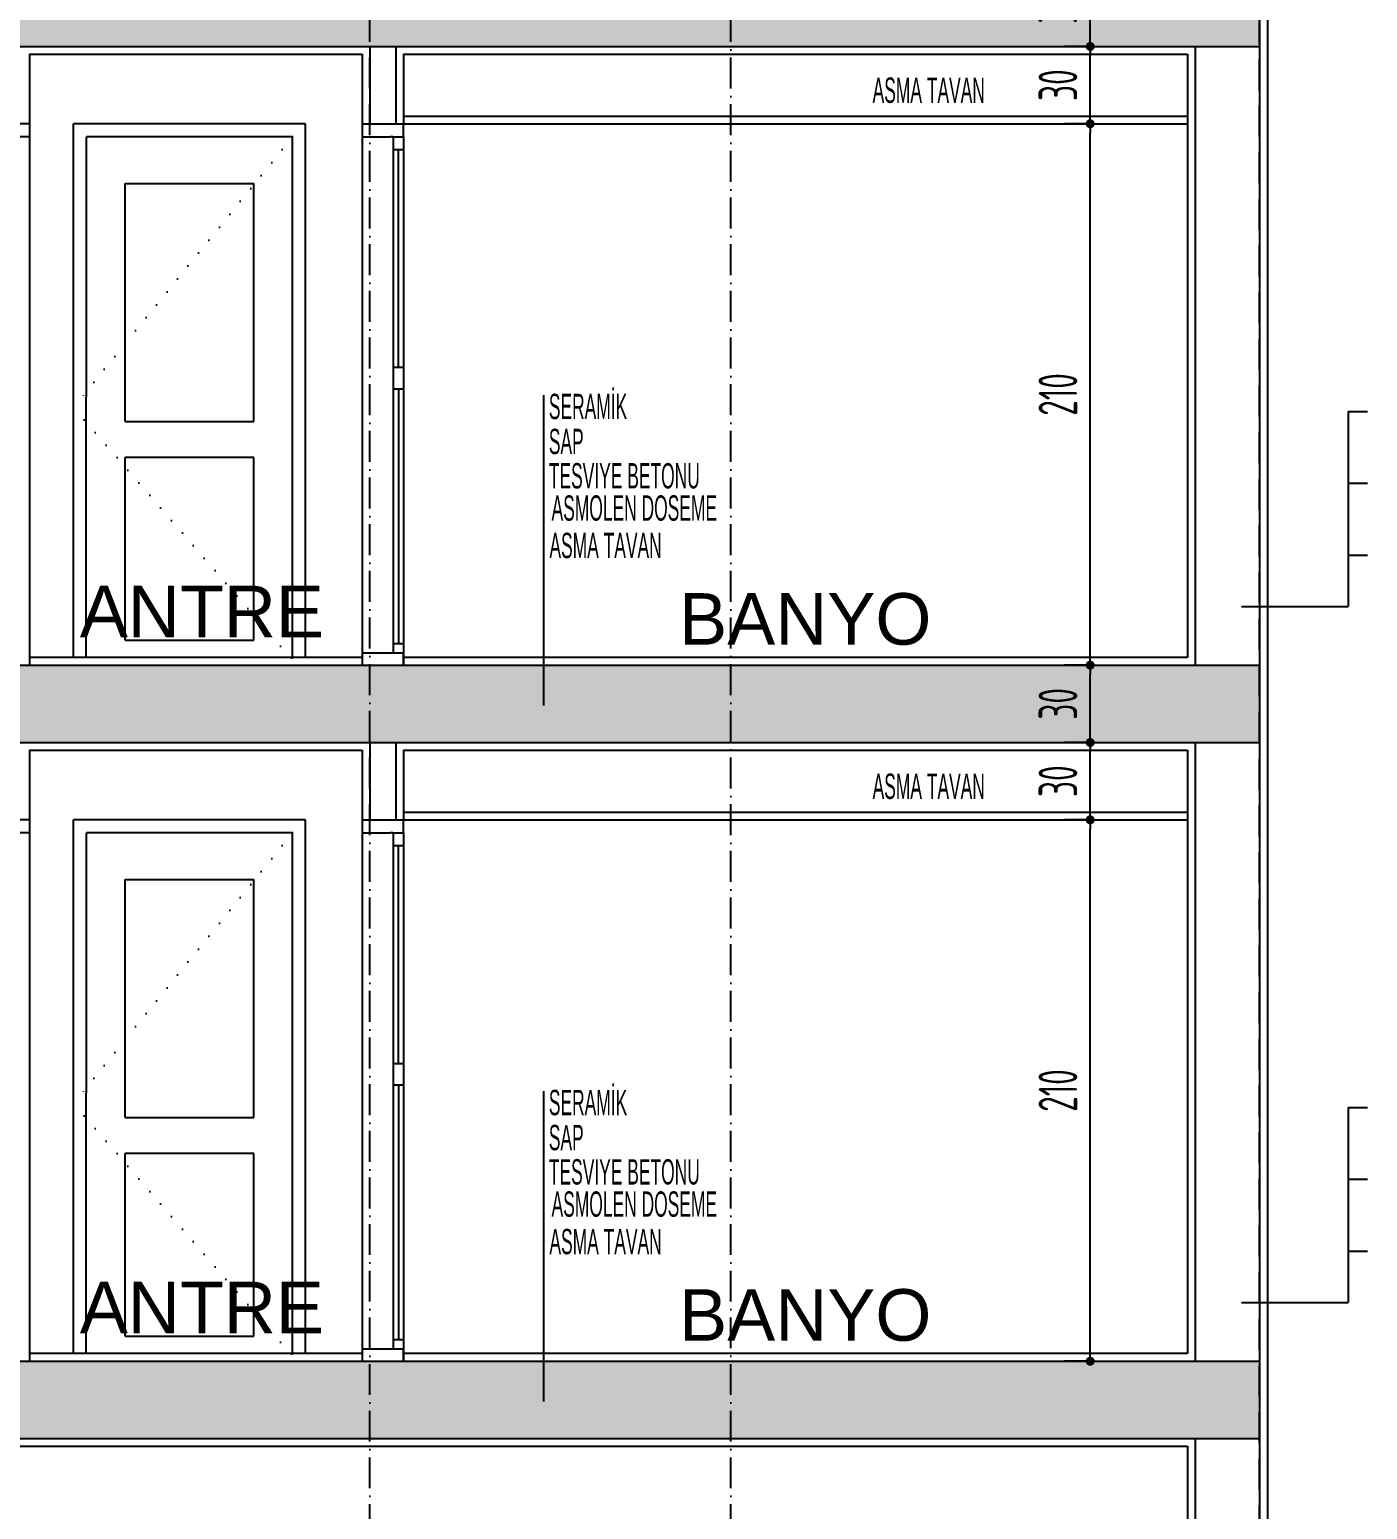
# Model space of a CAD drawing. Extents: x 41749 to 92598, y -24291 to 29432.
# Drawn here: x 75892 to 76411, y -23176 to -22602 of the extents above; entities that cross this region are included whole.
import ezdxf

# ---------------------------------------------------------------- set-up
doc = ezdxf.new("R2010")
doc.units = 0
doc.header["$MEASUREMENT"] = 0
doc.header["$PDMODE"] = 3
doc.linetypes.add('ACAD_ISO10W100', pattern=[18, 12, -3, 0, -3])
doc.linetypes.add('DOT', pattern=[6.35, 0, -6.35])
doc.layers.get('0').update_dxf_attribs({"linetype": 'CONTINUOUS'})
doc.layers.get('Defpoints').update_dxf_attribs({"linetype": 'CONTINUOUS'})
for name, color, linetype in [('ADAKENARI', 7, 'CONTINUOUS'), ('AKS', 10, 'CONTINUOUS'), ('CAM', 12, 'CONTINUOUS'), ('doğrama', 1, 'CONTINUOUS'), ('DUVAR', 6, 'CONTINUOUS'), ('İÇ ÖLÇÜ', 95, 'CONTINUOUS'), ('KOLON', 5, 'CONTINUOUS'), ('MAHAL', 21, 'CONTINUOUS'), ('P', 7, 'DOT'), ('SIVA', 7, 'CONTINUOUS'), ('SıVA', 7, 'CONTINUOUS'), ('tar', 12, 'CONTINUOUS')]:
    doc.layers.add(name, color=color, linetype=linetype)
doc.layers.add('Yazı 1_20', color=7, linetype='CONTINUOUS', lineweight=25)
doc.styles.add('ARIALNARROW', font='ARIALN.TTF')
doc.styles.add('mahal', font='arial.ttf', dxfattribs={"height": 70})
doc.styles.add('OLCU', font='isocpeur.ttf', dxfattribs={"width": 0.59})
doc.dimstyles.new('OLCU3', dxfattribs={"dimscale": 0.5, "dimtxt": 30, "dimasz": 7, "dimexe": 20, "dimexo": 0, "dimgap": 10, "dimtad": 1, "dimdec": 4, "dimrnd": 0.5, "dimdsep": 46, "dimtxsty": 'OLCU', "dimblk1": 'DOT', "dimblk2": 'DOT', "dimsah": 1, "dimcen": 0.09, "dimclrt": 4, "dimadec": 0, "dimazin": 0, "dimtfac": 1, "dimtdec": 4, "dimtix": 1, "dimtmove": 2, "dimatfit": 3, "dimfxl": 0, "dimtolj": 1, "dimtzin": 0, "dimarcsym": 0})

# ---------------------------------------------------------------- blocks, each defined once
blk = doc.blocks.new('DOT')
at = {"color": 0, "linetype": 'ByBlock'}
blk.add_line((-0.5, 0), (-1, 0), dxfattribs=at)
at = {"color": 0, "linetype": 'ByBlock', "const_width": 0.5}
blk.add_lwpolyline([(-0.25, 0, 1), (0.25, 0, 1)], format="xyb", close=True, dxfattribs=at)
blk = doc.blocks.new('*D139')
at = {"layer": 'Defpoints', "color": 0, "transparency": 16777216}
for p in [(76303.21, -22908.23), (76310.18, -22908.23, -0.01), (76310.18, -23118.23)]:
    blk.add_point(p, dxfattribs=at)
at = {"layer": 'İÇ ÖLÇÜ', "color": 0, "lineweight": -2, "transparency": 16777216}
for p, q in [((76303.34, -22908.23), (76293.21, -22908.23)), ((76303.21, -23114.73), (76303.21, -22911.73)), ((76303.34, -23118.23), (76293.21, -23118.23))]:
    blk.add_line(p, q, dxfattribs=at)
at = {"layer": 'İÇ ÖLÇÜ', "color": 0, "lineweight": -2, "transparency": 16777216, "xscale": 3.5, "yscale": 3.5, "zscale": 3.5}
for p, rotation in [((76303.21, -22908.23), 90), ((76303.21, -23118.23), 270)]:
    blk.add_blockref('DOT', p, dxfattribs=dict(at, rotation=rotation))
at = {"layer": 'İÇ ÖLÇÜ', "color": 4, "transparency": 16777216, "insert": (76290.71, -23013.23), "char_height": 15, "attachment_point": 5, "rotation": 90, "style": 'OLCU'}
blk.add_mtext('\\A1;210', dxfattribs=at)
blk = doc.blocks.new('*D140')
at = {"layer": 'Defpoints', "color": 0, "transparency": 16777216}
for p in [(76303.21, -22878.23), (76351.66, -22878.23), (76310.18, -22908.23, -0.01)]:
    blk.add_point(p, dxfattribs=at)
at = {"layer": 'İÇ ÖLÇÜ', "color": 0, "lineweight": -2, "transparency": 16777216}
for p, q in [((76303.34, -22878.23), (76293.21, -22878.23)), ((76303.21, -22904.73), (76303.21, -22881.73)), ((76303.34, -22908.23), (76293.21, -22908.23))]:
    blk.add_line(p, q, dxfattribs=at)
at = {"layer": 'İÇ ÖLÇÜ', "color": 0, "lineweight": -2, "transparency": 16777216, "xscale": 3.5, "yscale": 3.5, "zscale": 3.5}
for p, rotation in [((76303.21, -22878.23), 90), ((76303.21, -22908.23), 270)]:
    blk.add_blockref('DOT', p, dxfattribs=dict(at, rotation=rotation))
at = {"layer": 'İÇ ÖLÇÜ', "color": 4, "transparency": 16777216, "insert": (76290.71, -22893.23), "char_height": 15, "attachment_point": 5, "rotation": 90, "style": 'OLCU'}
blk.add_mtext('\\A1;30', dxfattribs=at)
blk = doc.blocks.new('*D141')
at = {"layer": 'Defpoints', "color": 0, "transparency": 16777216}
for p in [(76303.21, -22848.23), (76351.66, -22848.23), (76351.66, -22878.23)]:
    blk.add_point(p, dxfattribs=at)
at = {"layer": 'İÇ ÖLÇÜ', "color": 0, "lineweight": -2, "transparency": 16777216}
for p, q in [((76303.34, -22848.23), (76293.21, -22848.23)), ((76303.21, -22874.73), (76303.21, -22851.73)), ((76303.34, -22878.23), (76293.21, -22878.23))]:
    blk.add_line(p, q, dxfattribs=at)
at = {"layer": 'İÇ ÖLÇÜ', "color": 0, "lineweight": -2, "transparency": 16777216, "xscale": 3.5, "yscale": 3.5, "zscale": 3.5}
for p, rotation in [((76303.21, -22848.23), 90), ((76303.21, -22878.23), 270)]:
    blk.add_blockref('DOT', p, dxfattribs=dict(at, rotation=rotation))
at = {"layer": 'İÇ ÖLÇÜ', "color": 4, "transparency": 16777216, "insert": (76290.71, -22863.23), "char_height": 15, "attachment_point": 5, "rotation": 90, "style": 'OLCU'}
blk.add_mtext('\\A1;30', dxfattribs=at)
blk = doc.blocks.new('*D142')
at = {"layer": 'Defpoints', "color": 0, "transparency": 16777216}
for p in [(76303.21, -22638.23), (76310.18, -22638.23, -0.01), (76310.18, -22848.23)]:
    blk.add_point(p, dxfattribs=at)
at = {"layer": 'İÇ ÖLÇÜ', "color": 0, "lineweight": -2, "transparency": 16777216}
for p, q in [((76303.34, -22638.23), (76293.21, -22638.23)), ((76303.21, -22844.73), (76303.21, -22641.73)), ((76303.34, -22848.23), (76293.21, -22848.23))]:
    blk.add_line(p, q, dxfattribs=at)
at = {"layer": 'İÇ ÖLÇÜ', "color": 0, "lineweight": -2, "transparency": 16777216, "xscale": 3.5, "yscale": 3.5, "zscale": 3.5}
for p, rotation in [((76303.21, -22638.23), 90), ((76303.21, -22848.23), 270)]:
    blk.add_blockref('DOT', p, dxfattribs=dict(at, rotation=rotation))
at = {"layer": 'İÇ ÖLÇÜ', "color": 4, "transparency": 16777216, "insert": (76290.71, -22743.23), "char_height": 15, "attachment_point": 5, "rotation": 90, "style": 'OLCU'}
blk.add_mtext('\\A1;210', dxfattribs=at)
blk = doc.blocks.new('*D143')
at = {"layer": 'Defpoints', "color": 0, "transparency": 16777216}
for p in [(76303.21, -22608.23), (76351.66, -22608.23), (76310.18, -22638.23, -0.01)]:
    blk.add_point(p, dxfattribs=at)
at = {"layer": 'İÇ ÖLÇÜ', "color": 0, "lineweight": -2, "transparency": 16777216}
for p, q in [((76303.34, -22608.23), (76293.21, -22608.23)), ((76303.21, -22634.73), (76303.21, -22611.73)), ((76303.34, -22638.23), (76293.21, -22638.23))]:
    blk.add_line(p, q, dxfattribs=at)
at = {"layer": 'İÇ ÖLÇÜ', "color": 0, "lineweight": -2, "transparency": 16777216, "xscale": 3.5, "yscale": 3.5, "zscale": 3.5}
for p, rotation in [((76303.21, -22608.23), 90), ((76303.21, -22638.23), 270)]:
    blk.add_blockref('DOT', p, dxfattribs=dict(at, rotation=rotation))
at = {"layer": 'İÇ ÖLÇÜ', "color": 4, "transparency": 16777216, "insert": (76290.71, -22623.23), "char_height": 15, "attachment_point": 5, "rotation": 90, "style": 'OLCU'}
blk.add_mtext('\\A1;30', dxfattribs=at)
blk = doc.blocks.new('*D144')
at = {"layer": 'Defpoints', "color": 0, "transparency": 16777216}
for p in [(76303.21, -22578.23), (76351.66, -22578.23), (76351.66, -22608.23)]:
    blk.add_point(p, dxfattribs=at)
at = {"layer": 'İÇ ÖLÇÜ', "color": 0, "lineweight": -2, "transparency": 16777216}
for p, q in [((76303.34, -22578.23), (76293.21, -22578.23)), ((76303.21, -22604.73), (76303.21, -22581.73)), ((76303.34, -22608.23), (76293.21, -22608.23))]:
    blk.add_line(p, q, dxfattribs=at)
at = {"layer": 'İÇ ÖLÇÜ', "color": 0, "lineweight": -2, "transparency": 16777216, "xscale": 3.5, "yscale": 3.5, "zscale": 3.5}
for p, rotation in [((76303.21, -22578.23), 90), ((76303.21, -22608.23), 270)]:
    blk.add_blockref('DOT', p, dxfattribs=dict(at, rotation=rotation))
at = {"layer": 'İÇ ÖLÇÜ', "color": 4, "transparency": 16777216, "insert": (76290.71, -22593.23), "char_height": 15, "attachment_point": 5, "rotation": 90, "style": 'OLCU'}
blk.add_mtext('\\A1;30', dxfattribs=at)

msp = doc.modelspace()

# ---------------------------------------------------------------- hatches: boundary and pattern name
at = {"layer": 'tar'}
h = msp.add_hatch(dxfattribs=at)
h.set_pattern_fill('ANSI33', color=256, scale=40, style=0)
h.paths.add_polyline_path([(76343.92021, -23784.8946), (76340.92021, -23784.8946), (76340.92021, -23804.57435), (76343.92021, -23800.84604)])
h.paths.add_polyline_path([(76368.92021, -23668.22794), (76343.92021, -23668.22794), (76343.92021, -23698.22794), (76368.92021, -23698.22794)])
h.paths.add_polyline_path([(76219.46721, -23859.88177), (76243.81583, -23843.64936), (76278.6437, -23827.60284), (76336.35739, -23810.2449), (76340.92021, -23804.57435), (76340.92021, -23784.8946), (76330.50933, -23784.8946), (76330.50933, -23801.56127), (76275.09407, -23801.56127), (76275.09407, -23818.22794), (76238.92021, -23818.22794), (76238.92021, -23834.8946), (76213.92021, -23834.8946), (76213.92021, -23851.56127), (76188.92021, -23851.56127), (76188.92021, -23868.22794), (76163.92021, -23868.22794), (76163.92021, -23884.8946), (76138.92021, -23884.8946), (76138.92021, -23901.56127), (76113.92021, -23901.56127), (76113.92021, -23918.22794), (76131.94797, -23918.22794), (76144.46721, -23909.88177), (76169.46721, -23893.21511), (76194.46721, -23876.54844)])
h.paths.add_polyline_path([(76368.92021, -23418.22794), (76343.92021, -23418.22794), (76343.92021, -23448.22794), (76368.92021, -23448.22794)])
h.paths.add_polyline_path([(76368.92021, -22038.22794), (75441.92016, -22038.22794), (75431.92016, -22038.22794), (75431.92016, -22058.22794), (75451.9201, -22058.22785), (75451.9201, -22068.22794), (76368.92021, -22068.22794)])
h.paths.add_polyline_path([(76368.92021, -22308.22794), (75441.92016, -22308.22794), (75431.92016, -22308.22794), (75431.92016, -22328.22794), (75451.9201, -22328.22785), (75451.9201, -22338.22794), (76368.92021, -22338.22794)])
h.paths.add_polyline_path([(76368.92021, -22578.22794), (75441.92016, -22578.22794), (75431.92016, -22578.22794), (75431.92016, -22598.22794), (75451.9201, -22598.22785), (75451.9201, -22608.22794), (76368.92021, -22608.22794)])
h.paths.add_polyline_path([(76368.92021, -22848.22794), (75441.92016, -22848.22794), (75431.92016, -22848.22794), (75431.92016, -22868.22794), (75451.9201, -22868.22785), (75451.9201, -22878.22794), (76368.92021, -22878.22794)])
h.paths.add_polyline_path([(76368.92021, -23118.22794), (75441.92016, -23118.22794), (75431.92016, -23118.22794), (75431.92037, -23148.22801), (75451.92023, -23148.22792), (75451.92023, -23148.22794), (76368.92021, -23148.22794)])
h.paths.add_polyline_path([(76113.92021, -23418.22794), (75451.92022, -23418.22794), (75451.92022, -23448.22794), (76113.92021, -23448.22794)])
h.paths.add_polyline_path([(76368.92021, -23918.22794), (75451.92022, -23918.22794), (75451.92022, -24018.22794), (76368.92021, -24018.22794)])
h.paths.add_polyline_path([(75476.92029, -23698.22794), (75451.92022, -23698.22794), (75451.92022, -23918.22794), (75476.92017, -23918.22794)])
h.paths.add_polyline_path([(76368.92021, -23698.22794), (76343.92021, -23698.22794), (76343.92021, -23918.22794), (76368.92021, -23918.22794)])
h.paths.add_polyline_path([(76131.94797, -23698.22794), (76131.94797, -23668.22794), (76243.81583, -23593.64936), (76278.6437, -23577.60284), (76336.35739, -23560.2449), (76343.92021, -23550.84604), (76343.92021, -23534.8946), (76330.50933, -23534.8946), (76330.50933, -23551.56127), (76275.09407, -23551.56127), (76275.09407, -23568.22794), (76238.92021, -23568.22794), (76238.92021, -23584.8946), (76213.92021, -23584.8946), (76213.92021, -23601.56127), (76188.92021, -23601.56127), (76188.92021, -23618.22794), (76163.92021, -23618.22794), (76163.92021, -23634.8946), (76138.92021, -23634.8946), (76138.92021, -23651.56127), (76113.92021, -23651.56127), (76113.92021, -23668.22794), (75451.92022, -23668.22794), (75451.92022, -23698.22794)])

# ---------------------------------------------------------------- linework, layer by layer
for p, q in [((76403.29303, -22749.85739), (76403.27976, -22825.42801)), ((76403.29303, -22749.85739), (76410.71775, -22749.85739)), ((76403.28742, -22777.5936), (76410.71775, -22777.5936)), ((76403.28176, -22805.56196), (76410.71775, -22805.56196)), ((76361.92033, -22825.42801), (76403.27976, -22825.42801)), ((76403.29303, -23019.85739), (76403.27976, -23095.42801)), ((76403.29303, -23019.85739), (76410.71775, -23019.85739)), ((76403.28742, -23047.5936), (76410.71775, -23047.5936)), ((76403.28176, -23075.56196), (76410.71775, -23075.56196)), ((76361.92033, -23095.42801), (76403.27976, -23095.42801))]:
    msp.add_line(p, q)
at = {"layer": 'ADAKENARI'}
for p, q in [((76371.92023, -22575.22794), (76371.92021, -22845.22794)), ((76371.92023, -22845.22794), (76371.92021, -23115.22794)), ((76371.92023, -23080.05858), (76371.92021, -23415.22794))]:
    msp.add_line(p, q, dxfattribs=at)
at = {"layer": 'AKS', "linetype": 'ACAD_ISO10W100'}
for p, q in [((76023.92021, -24018.22794), (76023.92021, -21526.41996)), ((76163.92021, -24018.22794), (76163.92021, -21526.41996)), ((76368.92021, -23946.41996), (76368.92021, -21526.41996))]:
    msp.add_line(p, q, dxfattribs=at)
at = {"layer": 'CAM'}
for p, q in [((75908.91593, -22845.22628, -0.04622), (75908.92021, -22638.22628)), ((75998.92449, -22638.22794, 0.04622), (75908.92021, -22638.22628)), ((75998.92021, -22845.22794), (75998.92449, -22638.22794, 0.04622)), ((75913.91593, -22845.22638, -0.04622), (75913.92011, -22643.22638)), ((75993.92439, -22643.22783, 0.04622), (75913.92011, -22643.22638)), ((75993.92021, -22845.22783), (75993.92439, -22643.22783, 0.04622)), ((75928.91782, -22753.69004, -0.04622), (75928.91973, -22661.41817)), ((75928.91973, -22661.41817), (75978.92401, -22661.419, 0.04622)), ((75978.9221, -22753.69087), (75978.92401, -22661.419, 0.04622)), ((75928.91782, -22753.69004, -0.04622), (75978.9221, -22753.69087)), ((75928.91782, -22753.69004, -0.04622), (75978.9221, -22753.69087)), ((75928.91607, -22838.5767, -0.04622), (75928.91753, -22767.65379, -0.04622)), ((75978.92182, -22767.65461), (75928.91753, -22767.65379, -0.04622)), ((75978.92182, -22767.65461), (75928.91753, -22767.65379, -0.04622)), ((75978.92035, -22838.57753), (75978.92182, -22767.65461)), ((75928.91607, -22838.5767, -0.04622), (75978.92035, -22838.57753)), ((75908.91593, -23115.22628, -0.04622), (75908.92021, -22908.22628)), ((75998.92449, -22908.22794, 0.04622), (75908.92021, -22908.22628)), ((75998.92021, -23115.22794), (75998.92449, -22908.22794, 0.04622)), ((75913.91593, -23115.22638, -0.04622), (75913.92011, -22913.22638)), ((75993.92439, -22913.22783, 0.04622), (75913.92011, -22913.22638)), ((75993.92021, -23115.22783), (75993.92439, -22913.22783, 0.04622)), ((75928.91782, -23023.69004, -0.04622), (75928.91973, -22931.41817)), ((75928.91973, -22931.41817), (75978.92401, -22931.419, 0.04622)), ((75978.9221, -23023.69087), (75978.92401, -22931.419, 0.04622)), ((75928.91782, -23023.69004, -0.04622), (75978.9221, -23023.69087)), ((75928.91782, -23023.69004, -0.04622), (75978.9221, -23023.69087)), ((75928.91607, -23108.5767, -0.04622), (75928.91753, -23037.65379, -0.04622)), ((75978.92182, -23037.65461), (75928.91753, -23037.65379, -0.04622)), ((75978.92182, -23037.65461), (75928.91753, -23037.65379, -0.04622)), ((75978.92035, -23108.57753), (75978.92182, -23037.65461)), ((75928.91607, -23108.5767, -0.04622), (75978.92035, -23108.57753))]:
    msp.add_line(p, q, dxfattribs=at)
at = {"layer": 'doğrama', "ltscale": 10}
for p, q in [((75891.92023, -22638.22794, 0.00088), (75875.92023, -22638.22794, -0.00427)), ((75891.92023, -22638.22794, 0.00088), (75891.92023, -22643.22794, 0.00088)), ((76020.92019, -22638.22794, -0.01248), (76020.92019, -22643.22794, -0.01248)), ((76020.92019, -22638.22794, -0.01248), (76036.92019, -22638.22794, -0.01763)), ((76036.92019, -22643.22794, -0.01827), (76036.92019, -22638.22794, -0.01827)), ((76036.92019, -22643.22794, -0.01827), (76036.92019, -22638.22794, -0.01827)), ((75891.92023, -22643.22794, 0.00088), (75881.06992, -22643.22794, -0.00491)), ((75891.92023, -22642.31547, 0.00088), (75891.92021, -22848.22794, 0.0058)), ((76020.92019, -22642.31547, -0.01248), (76020.92021, -22848.22794, -0.00756)), ((76020.92019, -22643.22794, -0.01248), (76031.77051, -22643.22794, -0.01827)), ((76032.77051, -22643.22794, -0.01827), (76031.77051, -22643.22794, -0.01827)), ((76032.77051, -22643.22794, -0.01827), (76036.92019, -22643.22794, -0.01827)), ((76032.77051, -22643.22794, -0.01827), (76036.92019, -22643.22794, -0.01827)), ((76032.92019, -22643.22794, -0.01827), (76032.92021, -22843.61063, -0.01336)), ((76036.92019, -22643.22794, -0.01827), (76036.92021, -22848.22794, -0.01336)), ((76032.92019, -22648.22794, -0.01827), (76036.92019, -22648.22794, -0.01827)), ((76032.92019, -22648.22794, -0.01827), (76036.92019, -22648.22794, -0.01827)), ((76034.92021, -22732.68386, -0.01336), (76034.92019, -22648.22794, -0.01827)), ((76034.92021, -22732.68386, -0.01336), (76034.92019, -22648.22794, -0.01827)), ((76032.92021, -22732.68386, -0.01336), (76036.92021, -22732.68386, -0.01336)), ((76032.92021, -22741.05744, -0.01336), (76036.92021, -22741.05744, -0.01336)), ((76034.92021, -22741.05744, -0.01336), (76034.92021, -22839.85435, -0.01336)), ((76032.92021, -22839.85435, -0.01336), (76036.92021, -22839.85435, -0.01336)), ((76032.92021, -22839.85435, -0.01336), (76036.92021, -22839.85435, -0.01336)), ((75891.92023, -22908.22794, 0.00088), (75875.92023, -22908.22794, -0.00427)), ((75891.92023, -22908.22794, 0.00088), (75891.92023, -22913.22794, 0.00088)), ((76020.92019, -22908.22794, -0.01248), (76020.92019, -22913.22794, -0.01248)), ((76020.92019, -22908.22794, -0.01248), (76036.92019, -22908.22794, -0.01763)), ((76036.92019, -22913.22794, -0.01827), (76036.92019, -22908.22794, -0.01827)), ((76036.92019, -22913.22794, -0.01827), (76036.92019, -22908.22794, -0.01827)), ((75891.92023, -22913.22794, 0.00088), (75881.06992, -22913.22794, -0.00491)), ((75891.92023, -22912.31547, 0.00088), (75891.92021, -23118.22794, 0.0058)), ((76020.92019, -22912.31547, -0.01248), (76020.92021, -23118.22794, -0.00756)), ((76020.92019, -22913.22794, -0.01248), (76031.77051, -22913.22794, -0.01827)), ((76032.77051, -22913.22794, -0.01827), (76031.77051, -22913.22794, -0.01827)), ((76032.77051, -22913.22794, -0.01827), (76036.92019, -22913.22794, -0.01827)), ((76032.77051, -22913.22794, -0.01827), (76036.92019, -22913.22794, -0.01827)), ((76032.92019, -22913.22794, -0.01827), (76032.92021, -23113.61063, -0.01336)), ((76036.92019, -22913.22794, -0.01827), (76036.92021, -23118.22794, -0.01336)), ((76032.92019, -22918.22794, -0.01827), (76036.92019, -22918.22794, -0.01827)), ((76032.92019, -22918.22794, -0.01827), (76036.92019, -22918.22794, -0.01827)), ((76034.92021, -23002.68386, -0.01336), (76034.92019, -22918.22794, -0.01827)), ((76034.92021, -23002.68386, -0.01336), (76034.92019, -22918.22794, -0.01827)), ((76032.92021, -23002.68386, -0.01336), (76036.92021, -23002.68386, -0.01336)), ((76032.92021, -23011.05744, -0.01336), (76036.92021, -23011.05744, -0.01336)), ((76034.92021, -23011.05744, -0.01336), (76034.92021, -23109.85435, -0.01336)), ((76032.92021, -23109.85435, -0.01336), (76036.92021, -23109.85435, -0.01336)), ((76032.92021, -23109.85435, -0.01336), (76036.92021, -23109.85435, -0.01336))]:
    msp.add_line(p, q, dxfattribs=at)
at = {"layer": 'doğrama', "ltscale": 10, "elevation": -0.01336}
for points in [[(76020.92021, -22843.61063), (76020.92021, -22848.22794), (76036.92021, -22848.22794), (76036.92021, -22843.61063), (76020.92021, -22843.61063)], [(76020.92021, -22843.61063), (76020.92021, -22848.22794), (76036.92021, -22848.22794), (76036.92021, -22843.61063), (76020.92021, -22843.61063)], [(76020.92021, -23113.61063), (76020.92021, -23118.22794), (76036.92021, -23118.22794), (76036.92021, -23113.61063), (76020.92021, -23113.61063)], [(76020.92021, -23113.61063), (76020.92021, -23118.22794), (76036.92021, -23118.22794), (76036.92021, -23113.61063), (76020.92021, -23113.61063)]]:
    msp.add_lwpolyline(points, dxfattribs=at)
at = {"layer": 'DUVAR'}
for p, q in [((76023.92021, -22608.22794, -0.01336), (76023.92021, -22638.22794, 0.12023)), ((76033.92021, -22608.22794, -0.01336), (76033.92021, -22638.22794, 0.12023)), ((76343.92021, -22608.22794), (76343.92021, -22848.22794)), ((76368.9203, -22608.22794), (76368.92016, -22848.22794)), ((76368.92021, -22608.22794), (76368.92021, -22848.22794)), ((76023.92021, -22638.22794, 0.12023), (76033.92021, -22638.22794, 0.12023)), ((76023.92021, -22878.22794, -0.01336), (76023.92021, -22908.22794, 0.12023)), ((76033.92021, -22878.22794, -0.01336), (76033.92021, -22908.22794, 0.12023)), ((76343.92021, -22878.22794), (76343.92021, -23118.22794)), ((76368.9203, -22878.22794), (76368.92016, -23118.22794)), ((76368.92021, -22878.22794), (76368.92021, -23118.22794)), ((76023.92021, -22908.22794, 0.12023), (76033.92021, -22908.22794, 0.12023)), ((76343.92021, -23148.22794), (76343.92021, -23418.22794)), ((76368.92032, -23148.22794), (76368.92016, -23418.22794)), ((76368.92021, -23148.22794), (76368.92021, -23418.22794))]:
    msp.add_line(p, q, dxfattribs=at)
at = {"layer": 'KOLON'}
for p, q in [((76368.92021, -22578.22794), (76368.92021, -22608.22794)), ((76368.92021, -22578.22794), (76368.92021, -22608.22794)), ((76368.92021, -22848.22794), (76368.92021, -22878.22794)), ((76368.92021, -22848.22794), (76368.92021, -22878.22794)), ((76368.92021, -23118.22794), (76368.92021, -23148.22794))]:
    msp.add_line(p, q, dxfattribs=at)
for points in [[(75451.9201, -22598.22789), (75451.9201, -22608.22794), (76368.92021, -22608.22794)], [(75451.9201, -22598.22789), (75451.9201, -22608.22794), (76368.92021, -22608.22794)], [(75451.9201, -22598.22789), (75451.9201, -22608.22794), (76368.92021, -22608.22794)], [(75451.9201, -22598.22789), (75451.9201, -22608.22794), (76368.92021, -22608.22794)], [(75441.92016, -22848.22794), (76368.92021, -22848.22794)], [(75441.92016, -22848.22794), (76368.92021, -22848.22794)], [(75441.92016, -22848.22794), (76368.92021, -22848.22794)], [(75441.92016, -22848.22794), (76368.92021, -22848.22794)], [(75453.29527, -22848.22794), (76368.92021, -22848.22794)], [(75453.29527, -22848.22794), (76368.92021, -22848.22794)], [(75453.29527, -22848.22794), (76368.92021, -22848.22794)], [(75453.29527, -22848.22794), (76368.92021, -22848.22794)], [(75453.29527, -22848.22794), (76368.92021, -22848.22794)], [(75453.29527, -22848.22794), (76368.92021, -22848.22794)], [(75453.29527, -22848.22794), (76368.92021, -22848.22794)], [(75453.29527, -22848.22794), (76368.92021, -22848.22794)], [(75451.9201, -22868.22789), (75451.9201, -22878.22794), (76368.92021, -22878.22794)], [(75451.9201, -22868.22789), (75451.9201, -22878.22794), (76368.92021, -22878.22794)], [(75451.9201, -22868.22789), (75451.9201, -22878.22794), (76368.92021, -22878.22794)], [(75451.9201, -22868.22789), (75451.9201, -22878.22794), (76368.92021, -22878.22794)], [(75441.92016, -23118.22794), (76368.92021, -23118.22794)], [(75441.92016, -23118.22794), (76368.92021, -23118.22794)], [(75453.29527, -23118.22794), (76368.92021, -23118.22794)], [(75453.29527, -23118.22794), (76368.92021, -23118.22794)], [(75453.29527, -23118.22794), (76368.92021, -23118.22794)], [(75453.29527, -23118.22794), (76368.92021, -23118.22794)], [(75451.92031, -23148.22796), (75451.9201, -23148.22794), (76368.92021, -23148.22794)], [(75451.92031, -23148.22796), (75451.9201, -23148.22794), (76368.92021, -23148.22794)]]:
    msp.add_lwpolyline(points, dxfattribs=at)
at = {"layer": 'MAHAL'}
for p, q in [((76036.92021, -22635.22792, -0.01336), (76340.92021, -22635.22791, -0.01336)), ((76036.92021, -22638.22792, -0.01336), (76340.92021, -22638.22791, -0.01336)), ((76036.92021, -22905.22792, -0.01336), (76340.92021, -22905.22791, -0.01336)), ((76036.92021, -22908.22792, -0.01336), (76340.92021, -22908.22791, -0.01336))]:
    msp.add_line(p, q, dxfattribs=at)
at = {"layer": 'P', "elevation": 0.04622}
for points in [[(75993.92429, -22643.22945), (75908.91407, -22748.22449), (75993.91281, -22846.22945)], [(75993.92429, -22913.22945), (75908.91407, -23018.22449), (75993.91281, -23116.22945)]]:
    msp.add_lwpolyline(points, dxfattribs=at)
at = {"layer": 'SIVA'}
for p, q in [((75891.92021, -22611.22794), (76020.92021, -22611.22794)), ((76036.92021, -22611.22794), (76340.92021, -22611.22794)), ((76020.92021, -22845.22794), (75891.92021, -22845.22794)), ((76020.92021, -22845.22794), (75891.92021, -22845.22794)), ((76340.92021, -22845.22794), (76036.92021, -22845.22794)), ((75891.92021, -22881.22794), (76020.92021, -22881.22794)), ((76036.92021, -22881.22794), (76340.92021, -22881.22794)), ((76020.92021, -23115.22794), (75891.92021, -23115.22794)), ((76020.92021, -23115.22794), (75891.92021, -23115.22794)), ((76340.92021, -23115.22794), (76036.92021, -23115.22794)), ((75479.92009, -23151.22794), (76066.88958, -23151.22794)), ((76021.92026, -23151.22794), (76340.92021, -23151.22794))]:
    msp.add_line(p, q, dxfattribs=at)
at = {"layer": 'SıVA'}
for p, q in [((75891.92021, -22611.22794, 0.01336), (75891.92021, -22638.22794, 0.13359)), ((76020.92021, -22611.22794), (76020.92021, -22638.22794, 0.12023)), ((76036.92021, -22611.22794), (76036.92021, -22638.22794, 0.12023)), ((76340.92021, -22611.22794), (76340.92021, -22845.22794)), ((75891.92021, -22881.22794, 0.01336), (75891.92021, -22908.22794, 0.13359)), ((76020.92021, -22881.22794), (76020.92021, -22908.22794, 0.12023)), ((76036.92021, -22881.22794), (76036.92021, -22908.22794, 0.12023)), ((76340.92021, -22881.22794), (76340.92021, -23115.22794)), ((76340.92021, -23151.22794), (76340.92021, -23415.22794))]:
    msp.add_line(p, q, dxfattribs=at)
for points in [[(75891.92021, -22611.22794), (76020.92021, -22611.22794)], [(75891.92021, -22881.22794), (76020.92021, -22881.22794)], [(75428.92016, -23118.22794), (75428.92037, -23151.22802), (75448.92031, -23151.22797), (75448.9201, -23151.22794), (76066.88958, -23151.22794)]]:
    msp.add_lwpolyline(points, dxfattribs=at)
at = {"layer": 'Yazı 1_20'}
for p, q in [((76091.29876, -22863.88352), (76091.29876, -22743.50507)), ((76091.29876, -23133.88352), (76091.29876, -23013.50507))]:
    msp.add_line(p, q, dxfattribs=at)

# ---------------------------------------------------------------- texts
at = {"layer": 'MAHAL', "char_height": 20, "width": 318.296, "attachment_point": 5, "style": 'mahal'}
for s, insert in [('ANTRE', (75958.7361, -22827.41803)), ('ANTRE', (75958.7361, -22827.41803)), ('BANYO', (76192.73046, -22830.4323)), ('ANTRE', (75958.7361, -23097.41803)), ('BANYO', (76192.73046, -23100.4323))]:
    msp.add_mtext(s, dxfattribs=dict(at, insert=insert))
at = {"layer": 'Yazı 1_20', "style": 'ARIALNARROW', "width": 0.6}
for s, p in [('ASMA TAVAN', (76218.84174, -22630.11019, -0.01336)), ('SERAMİK', (76093.28154, -22752.79943)), ('SAP', (76093.28154, -22766.37554)), ('TESVIYE BETONU', (76093.28154, -22779.69087)), ('ASMOLEN DOSEME', (76094.33598, -22792.18548)), ('ASMA TAVAN', (76093.51656, -22806.71883, 0.00293)), ('ASMA TAVAN', (76218.84174, -22900.11019, -0.01336)), ('SERAMİK', (76093.28154, -23022.79943)), ('SAP', (76093.28154, -23036.37554)), ('TESVIYE BETONU', (76093.28154, -23049.69087)), ('ASMOLEN DOSEME', (76094.33598, -23062.18548)), ('ASMA TAVAN', (76093.51656, -23076.71883, 0.00293))]:
    msp.add_text(s, height=9.828, dxfattribs=at).set_placement(p)

# ---------------------------------------------------------------- dimensions: what is measured, and where the dimension line sits
at = {"layer": 'İÇ ÖLÇÜ'}
for base, p1, p2, picture, middle in [((76303.214, -22578.22794), (76351.66174, -22608.22794), (76351.66174, -22578.22794), '*D144', (76290.714, -22593.22794)), ((76303.214, -22608.22794), (76310.18431, -22638.22791, -0.01336), (76351.66174, -22608.22794), '*D143', (76290.714, -22623.22792)), ((76303.214, -22638.22791), (76310.18431, -22848.22794), (76310.18431, -22638.22791, -0.01336), '*D142', (76290.714, -22743.22792)), ((76303.214, -22848.22794), (76351.66174, -22878.22794), (76351.66174, -22848.22794), '*D141', (76290.714, -22863.22794)), ((76303.214, -22878.22794), (76310.18431, -22908.22791, -0.01336), (76351.66174, -22878.22794), '*D140', (76290.714, -22893.22792)), ((76303.214, -22908.22791), (76310.18431, -23118.22794), (76310.18431, -22908.22791, -0.01336), '*D139', (76290.714, -23013.22792))]:
    dim = msp.add_linear_dim(base=base, p1=p1, p2=p2, angle=90, dimstyle='OLCU3', override={"dimfxl": 0.25}, dxfattribs=at)
    dim.commit()
    dim.dimension.update_dxf_attribs({"geometry": picture, "text_midpoint": middle})

doc.saveas('drawing.dxf')
